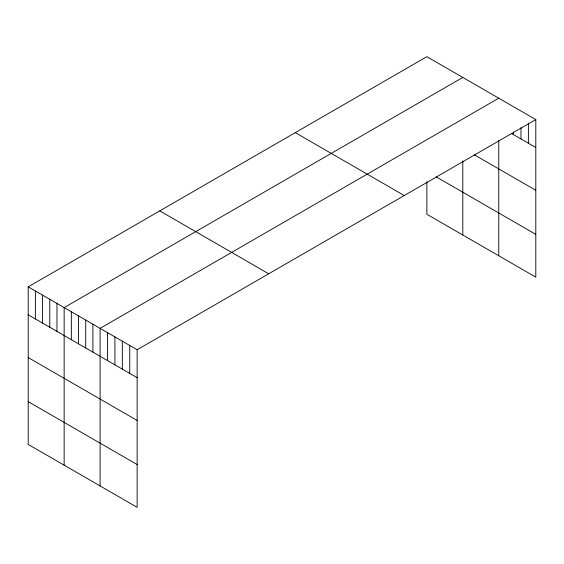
<?xml version="1.0" encoding="UTF-8"?>
<svg xmlns="http://www.w3.org/2000/svg" width="564" height="564" viewBox="0 0 564 564"><rect width="100%" height="100%" fill="white"/><g stroke="black" fill="none" stroke-linecap="round" stroke-linejoin="round"><path stroke-width="0.85" d="M28.2 286.843L137.144 349.743L137.144 507.318L28.2 444.418L28.2 286.843L426.856 56.682L535.8 119.582L535.8 277.157L426.856 214.257L426.856 181.742M462.804 77.437L64.148 307.599L64.148 465.18M498.759 98.192L100.103 328.354L100.103 485.935M137.144 349.743L535.8 119.582M511.351 133.393L535.8 147.507M474.31 154.797L535.8 190.294M436.205 176.87L535.8 234.37M295.296 132.632L404.24 195.532M159.76 210.887L268.704 273.787M28.2 314.775L137.144 377.676M28.2 357.555L137.144 420.455M28.2 401.639L137.144 464.539M528.39 123.156L528.39 143.235M520.981 127.612L520.981 138.956M513.578 132.061L513.578 134.676M498.759 140.669L498.759 255.774M462.804 160.973L462.804 235.012M129.734 345.464L129.734 373.396M122.325 341.185L122.325 369.117M114.922 336.912L114.922 364.845M107.512 332.633L107.512 360.565M92.912 324.208L92.912 352.133M85.721 320.056L85.721 347.988M78.53 315.903L78.53 343.836M71.339 311.751L71.339 339.683M56.964 303.446L56.964 331.378M49.773 299.301L49.773 327.226M42.582 295.148L42.582 323.08M35.391 290.996L35.391 318.928"/></g></svg>
